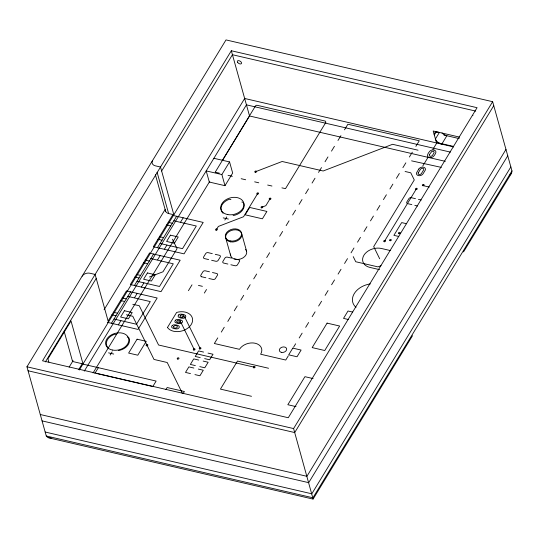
<?xml version="1.0" encoding="UTF-8"?>
<svg xmlns="http://www.w3.org/2000/svg" width="539" height="539" viewBox="0 0 539 539"><rect width="100%" height="100%" fill="white"/><g stroke="black" fill="none" stroke-linecap="round" stroke-linejoin="round"><path stroke-width="0.81" d="M509.638 175.377L511.605 173.073L511.989 170.991L492.646 101.696L226.003 39.913L26.95 366.789L46.314 436.118L47.984 437.628L51.218 437.938M215.209 172.19L255.648 105.678L256.813 105.226L325.34 121.107L325.92 122.292L285.522 188.63L281.904 187.868M231.332 50.747L42.52 360.8L288.271 417.738L477.076 107.692L231.332 50.747L249.544 115.979L222.445 160.474M45.37 361.918L96.225 278.414M161.633 171.004L232.437 54.722L475.728 111.095M69.133 367.133L73.068 360.672M104.094 309.723L165.143 209.469M108.191 320.887L126.463 290.885L157.172 298L138.031 329.43L107.322 322.315M78.667 369.66L82.13 363.966M79.321 369.99L244.659 98.475L453.697 146.918M111.432 323.272L130.573 291.842M134.44 285.481L153.581 254.051M157.455 247.691L176.59 216.26M84.286 371.115L246.431 104.842L450.402 152.106M134.622 297.575L137.182 293.371M157.631 259.785L160.191 255.58M180.639 222.001L183.199 217.796M118.337 324.869L120.898 320.665M141.346 287.078L143.906 282.881M164.355 249.294L166.915 245.09M93.079 372.921L209.772 181.293M94.891 373.372L98.354 367.679M110.205 355.033L112.119 351.893M221.873 174.542L206.201 170.91L209.307 182.047L224.985 185.679L221.873 174.542L229.56 161.922L213.882 158.291M224.985 185.679L232.666 173.059L229.56 161.922M216.449 229.553L218.349 226.434L243.561 216.732L257.703 193.501M224.844 220.053L226.757 216.907M188.434 290.689L192.005 284.835M167.447 327.53L176.63 312.445A13.468 9.621 -15.6 0 1 192.066 317.208A13.468 9.621 -15.6 0 1 184.183 330.191A13.468 9.621 -15.6 0 1 167.481 327.517M204.348 293.054L206.504 289.51M152.719 386.672L156.128 381.066L82.157 363.94M270.059 198.763L265.848 205.682L261.907 207.198M165.931 389.535L167.151 387.528L184.392 391.516L183.166 393.531M217.769 337.892L214.354 343.505L239.478 349.326A11.993 8.57 -15.6 0 1 255.237 343.255A11.993 8.57 -15.6 0 1 260.627 354.224L285.751 360.045L288.304 355.848M221.313 332.078L224.251 327.247M227.795 321.433L230.732 316.602M234.276 310.794L237.221 305.963M240.758 300.149L243.702 295.318M247.239 289.504L250.184 284.673M253.721 278.858L256.665 274.028M260.202 268.213L263.147 263.382M266.684 257.568L269.628 252.737M273.165 246.923L276.109 242.092M279.647 236.277L282.591 231.447M286.135 225.639L289.072 220.801M292.616 214.994L295.554 210.163M299.098 204.348L302.035 199.518M305.579 193.703L308.517 188.872M312.061 183.058L314.998 178.227M318.542 172.413L321.487 167.582M325.024 161.767L327.968 156.937M331.505 151.122L334.449 146.291M337.987 140.477L340.931 135.646M344.468 129.838L347.884 124.226L419.275 140.767L415.859 146.379M293.566 347.21L295.648 343.794M299.185 337.98L302.13 333.149M305.667 327.335L308.611 322.504M312.148 316.689L315.093 311.859M318.63 306.044L321.574 301.213M325.111 295.399L328.056 290.568M331.593 284.754L334.537 279.923M338.074 274.108L341.019 269.278M344.562 263.47L347.5 258.632M351.044 252.825L353.982 247.994M357.525 242.179L360.463 237.349M364.007 231.534L366.944 226.703M370.488 220.889L373.426 216.058M376.97 210.244L379.914 205.413M383.451 199.598L386.396 194.768M389.933 188.953L392.877 184.122M396.414 178.308L399.359 173.477M402.896 167.669L405.84 162.839M409.377 157.024L412.322 152.193M436.449 131.476L434.313 134.986A5.916 3.288 31.3 0 1 438.429 132.223M439.265 132.648L435.424 138.961A5.916 3.288 31.3 0 0 441.758 144.142L446.885 135.734A5.916 3.288 31.3 0 1 442.007 132.924M422.798 165.951L427.885 157.597M432.878 149.397L436.637 143.226M384.583 241.088L416.351 188.933M412.49 335.723L313.119 499.04L293.593 428.572L492.646 101.696M493.758 105.678L294.705 432.554L28.062 370.765M505.973 149.431L306.92 476.308L40.277 414.518M507.751 155.791L308.699 482.668L42.055 420.885M510.857 166.928L311.805 493.805L45.161 432.022M511.969 170.903L312.916 497.787L46.273 435.997M463.533 251.902L511.518 173.235M255.654 171.672L282.146 161.484L323.178 170.991L392.56 144.297L418.055 150.206M411.574 160.844L441.367 167.4M149.418 276.992L162.994 271.771L177.068 248.654L172.426 239.208M132.783 304.306L139.251 305.707L158.574 345.007L254.233 367.174M381.033 265.687L377.933 266.879L355.74 261.738L353.24 256.645M48.779 437.85L313.011 499.074M459.518 137.101L433.201 131.004L436.536 142.936M443.9 135.046L459.208 138.59M437.392 142.687L453.548 146.433M249.544 115.979L445.322 161.343M405.092 171.49L410.765 172.803L414.275 179.952L373.695 246.592L379.685 258.781M429.239 187.06L423.566 185.746L423.23 185.059M415.454 198.669L411.291 197.698A1.826 1.307 -15.6 0 0 408.885 198.628L406.844 201.977A1.826 1.307 -15.6 0 0 407.666 203.648L411.83 204.618M418.439 199.383L421.215 200.03M414.814 205.332L417.59 205.979M215.384 172.237L219.319 173.147M228.051 175.337L232.343 176.334M241.169 178.712L245.669 179.756M254.651 181.838L258.76 182.788M267.667 185.045L271.959 186.036M406.547 223.719L401.67 222.594L393.908 235.341L398.779 236.473M230.921 199.524L229.506 199.201A11.804 8.435 -15.6 0 0 223.085 213.276M241.856 202.064L243.278 202.388A11.804 8.435 -15.6 0 1 233.084 215.593M390.202 250.514L381.403 248.479A13.334 9.527 -15.6 0 0 363.919 255.223A13.334 9.527 -15.6 0 0 369.875 267.405L379.577 269.655M223.2 217.871L228.354 219.063M165.46 209.334A5.922 4.231 -15.6 0 0 168.619 213.545L173.848 214.758L160.521 167.029L155.299 165.817A5.922 4.231 -15.6 0 1 152.631 160.4M173.827 220.801L196.304 226.009L182.505 248.668L160.029 243.46M168.215 222.324L172.325 223.274M166.598 224.985L170.701 225.935M159.47 236.682L163.58 237.632M157.9 239.262L162.003 240.212M212.272 253.62L208.108 252.65A1.826 1.307 -15.6 0 0 205.703 253.579L203.661 256.928A1.826 1.307 -15.6 0 0 204.483 258.599L208.647 259.569M215.256 254.334L219.42 255.297A1.826 1.307 -15.6 0 1 220.242 256.975L218.201 260.324A1.826 1.307 -15.6 0 1 215.795 261.247L211.632 260.283M231.507 258.1L227.343 257.137A1.826 1.307 -15.6 0 0 224.945 258.06L222.903 261.415A1.826 1.307 -15.6 0 0 223.725 263.086L227.882 264.049M234.492 258.821L238.656 259.785A1.826 1.307 -15.6 0 1 239.478 261.455L237.436 264.811A1.826 1.307 -15.6 0 1 235.031 265.734L230.867 264.77M209.496 271.797L205.332 270.834A1.826 1.307 -15.6 0 0 202.927 271.757L200.885 275.112A1.826 1.307 -15.6 0 0 201.707 276.783M212.481 272.518L216.644 273.482A1.826 1.307 -15.6 0 1 217.466 275.159L215.425 278.508A1.826 1.307 -15.6 0 1 213.02 279.431L208.856 278.468M150.819 258.592L173.288 263.8L159.497 286.458L137.021 281.25M145.207 260.108L149.31 261.065M143.583 262.769L147.693 263.726M201.707 276.783L205.871 277.747M352.715 312.094L348.019 311.003L343.525 318.381L348.228 319.472M198.44 285.414L202.401 286.33M136.461 274.466L140.571 275.416M134.885 277.053L138.995 278.003M127.804 296.376L150.28 301.584L136.482 324.242L114.005 319.034M122.191 297.899L126.301 298.849M120.574 300.56L124.677 301.51M181.946 316.211L184.594 316.824L200.09 348.349M178.705 321.534L180.686 321.992L194.168 349.407M126.402 314.783L132.769 316.258L153.999 359.446L167.218 362.504L182.418 393.416M113.453 312.256L117.556 313.206M111.876 314.837L115.986 315.793M203.587 352.075L198.595 350.916L195.226 356.454L200.218 357.613M208.027 353.106L213.013 354.258L209.644 359.796L204.652 358.637M268.563 368.258L237.504 361.056L220.424 389.104L251.484 396.3M313.092 378.573L304.919 376.68L287.839 404.728L296.012 406.622M116.283 334.51L114.868 334.187A11.804 8.435 -15.6 0 0 108.454 348.261M127.224 337.043L128.639 337.374A11.804 8.435 -15.6 0 1 118.445 350.579M198.729 360.059L193.737 358.9L190.361 364.438L195.354 365.597M203.163 361.083L208.155 362.242L204.78 367.78L199.794 366.621M193.865 368.043L188.872 366.884L185.504 372.422L190.496 373.581M198.305 369.067L203.291 370.226L199.922 375.764L194.929 374.605M108.561 352.856L113.716 354.049M96.272 373.419L152.82 386.53M26.95 366.789L293.593 428.572M155.407 174.724L165.675 211.456M241.64 233.508L246.525 251.006M225.821 238.285L230.705 255.782M157.085 172.224L168.619 213.545M108.44 322.167L95.113 274.439L89.885 273.226A5.922 4.231 -15.6 0 0 82.103 276.224M64.195 331.505L72.57 361.494L83.019 363.913L71.027 320.954L47.958 358.833L48.86 362.08M472.683 115.663A2.365 1.314 31.3 0 1 472.946 115.353M245.595 249.409A8.26 5.902 -15.6 0 1 240.455 259.01A8.26 5.902 -15.6 0 1 230.524 253.984M356.023 307.385A18.596 13.286 -15.6 0 1 354.278 293.587A18.596 13.286 -15.6 0 1 370.327 283.905M173.693 326.445L173.605 327.436L174.488 328.062L176.24 328.049L177.243 327.267L177.324 326.27L176.017 325.549L174.69 325.657L173.693 326.445M176.933 321.123L176.846 322.113L177.729 322.74L179.487 322.726L180.484 321.945L180.565 320.948L179.689 320.321L177.931 320.334L176.933 321.123M180.174 315.8L180.087 316.791L181.394 317.518L182.728 317.404L183.725 316.622L183.806 315.625L182.93 314.998L181.171 315.012L180.174 315.8M418.237 172.925L418.156 173.915L419.039 174.542L420.366 174.427L421.363 173.646L423.661 169.873L423.742 168.882L422.866 168.256L421.538 168.37L420.535 169.152L418.237 172.925M429.34 154.693L429.26 155.683L430.135 156.31L431.463 156.195L432.467 155.414L433.996 152.901L434.077 151.904L433.201 151.284L431.874 151.392L429.34 154.693M149.471 253.101L130.337 284.531L161.046 291.646L180.181 260.216L149.471 253.101M172.487 215.31L153.345 246.741L184.055 253.856L203.196 222.425L172.487 215.31M124.415 310.733L120.588 317.02L128.39 318.832L132.223 312.546L124.415 310.733M147.423 272.95L143.596 279.236L151.405 281.041L155.232 274.755L147.423 272.95M170.439 235.159L166.605 241.445L174.414 243.257L178.241 236.971L170.439 235.159M137.081 339.193L128.626 353.072L137.789 355.194L146.237 341.315L137.081 339.193M172.237 325.516L171.611 326.553L171.853 327.564A8.011 5.72 -15.6 0 0 177.425 328.857L178.692 328.19L179.325 327.16L179.076 326.142A8.011 5.72 -15.6 0 0 173.504 324.855L172.237 325.516M175.478 320.193L174.852 321.231L175.094 322.241A8.011 5.72 -15.6 0 0 180.666 323.535L181.933 322.868L182.566 321.837L182.317 320.82A8.011 5.72 -15.6 0 0 176.745 319.533L175.478 320.193M178.719 314.87L178.092 315.908L178.335 316.919A8.011 5.72 -15.6 0 0 183.907 318.212L185.173 317.545L185.807 316.514L185.557 315.497A8.011 5.72 -15.6 0 0 179.986 314.21L178.719 314.87M249.658 207.441L245.171 214.818L262.405 218.814L266.899 211.436L249.658 207.441M292.778 348.133L288.695 354.837L297.023 356.764L301.106 350.06L292.778 348.133M418.85 168.997L416.809 172.352A3.544 2.533 -15.6 0 0 418.399 175.586A3.544 2.533 -15.6 0 0 423.054 173.801L425.096 170.445A3.544 2.533 -15.6 0 0 423.499 167.205A3.544 2.533 -15.6 0 0 418.85 168.997M327.092 323.117L312.182 347.601L324.741 350.512L339.651 326.028L327.092 323.117M112.671 350.094A11.851 8.469 -15.6 0 0 128.76 338.977A11.851 8.469 -15.6 0 0 110.199 335.602A11.851 8.469 -15.6 0 0 112.671 350.094M227.808 214.61A11.851 8.469 -15.6 0 0 243.891 203.499A11.851 8.469 -15.6 0 0 225.329 200.117A11.851 8.469 -15.6 0 0 227.808 214.61M230.274 240.96A8.294 5.929 -15.6 0 0 241.539 233.178A8.294 5.929 -15.6 0 0 228.543 230.813A8.294 5.929 -15.6 0 0 230.274 240.96M237.78 62.591A2.365 1.314 31.3 0 0 241.432 63.575A2.365 1.314 31.3 0 0 239.107 60.732A2.365 1.314 31.3 0 0 237.78 62.591M230.564 241.849A8.26 5.902 -15.6 0 0 241.782 234.094A8.26 5.902 -15.6 0 0 228.839 231.743A8.26 5.902 -15.6 0 0 230.564 241.849M269.749 199.417A0.903 0.64 -15.6 0 0 270.935 198.541A0.903 0.64 -15.6 0 0 269.5 198.332A0.903 0.64 -15.6 0 0 269.749 199.417M261.597 207.852A0.903 0.64 -15.6 0 0 262.776 206.976A0.903 0.64 -15.6 0 0 261.348 206.767A0.903 0.64 -15.6 0 0 261.597 207.852M199.78 349.002A0.903 0.64 -15.6 0 0 200.959 348.127A0.903 0.64 -15.6 0 0 199.531 347.918A0.903 0.64 -15.6 0 0 199.78 349.002M193.858 350.06A0.903 0.64 -15.6 0 0 195.037 349.184A0.903 0.64 -15.6 0 0 193.602 348.976A0.903 0.64 -15.6 0 0 193.858 350.06M177.796 359.095A0.903 0.64 -15.6 0 0 178.975 358.219A0.903 0.64 -15.6 0 0 177.547 358.011A0.903 0.64 -15.6 0 0 177.796 359.095M255.345 172.325A0.903 0.64 -15.6 0 0 256.53 171.449A0.903 0.64 -15.6 0 0 255.095 171.24A0.903 0.64 -15.6 0 0 255.345 172.325M422.92 185.719A0.903 0.64 -15.6 0 0 424.105 184.837A0.903 0.64 -15.6 0 0 422.67 184.628A0.903 0.64 -15.6 0 0 422.92 185.719M416.034 189.587A0.903 0.64 -15.6 0 0 417.22 188.711A0.903 0.64 -15.6 0 0 415.785 188.502A0.903 0.64 -15.6 0 0 416.034 189.587M384.273 241.748A0.903 0.64 -15.6 0 0 385.459 240.866A0.903 0.64 -15.6 0 0 384.024 240.657A0.903 0.64 -15.6 0 0 384.273 241.748M257.393 194.155A0.903 0.64 -15.6 0 0 258.579 193.279A0.903 0.64 -15.6 0 0 257.143 193.07A0.903 0.64 -15.6 0 0 257.393 194.155M216.139 230.207A0.903 0.64 -15.6 0 0 217.318 229.331A0.903 0.64 -15.6 0 0 215.89 229.122A0.903 0.64 -15.6 0 0 216.139 230.207M146.662 345.809A0.903 0.64 -15.6 0 0 147.848 344.933A0.903 0.64 -15.6 0 0 146.413 344.717A0.903 0.64 -15.6 0 0 146.662 345.809M253.923 367.827A0.903 0.64 -15.6 0 0 255.109 366.951A0.903 0.64 -15.6 0 0 253.674 366.742A0.903 0.64 -15.6 0 0 253.923 367.827M390.135 240.738A0.889 0.633 -15.6 0 0 391.301 239.875A0.889 0.633 -15.6 0 0 389.886 239.666A0.889 0.633 -15.6 0 0 390.135 240.738M399.015 233.643A0.889 0.633 -15.6 0 0 400.174 232.781A0.889 0.633 -15.6 0 0 398.766 232.572A0.889 0.633 -15.6 0 0 399.015 233.643M281.708 352.412A3.746 2.675 -15.6 0 0 286.633 348.767A3.746 2.675 -15.6 0 0 280.664 347.891A3.746 2.675 -15.6 0 0 281.708 352.412M433.962 150.024A3.544 2.533 -15.6 0 0 429.314 151.816A10.302 7.364 -15.6 0 0 427.434 155.683A3.544 2.533 -15.6 0 0 432.844 156.937A10.302 7.364 -15.6 0 0 435.559 153.265A3.544 2.533 -15.6 0 0 433.962 150.024"/></g></svg>
